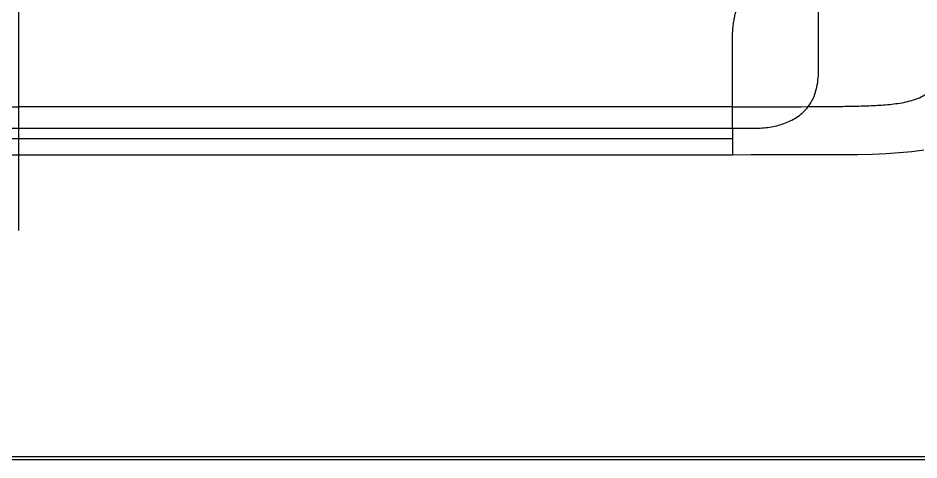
# Model space of a CAD drawing. Header units: millimetres. Extents: x -73584 to -37571, y -61249 to -50748.
# Drawn here: x -53034.3 to -52974.7, y -59275.8 to -59246.5 of the extents above; entities that cross this region are included whole.
import ezdxf

# ---------------------------------------------------------------- set-up
doc = ezdxf.new("R2010")
doc.units = ezdxf.units.MM
doc.header["$LTSCALE"] = 200
doc.linetypes.add('( Center )', pattern=[2, 1.25, -0.25, 0.25, -0.25])
doc.layers.add('DIM', color=3, linetype='Continuous')

# ---------------------------------------------------------------- blocks, each defined once
blk = doc.blocks.new('12586')
at = {"color": 7, "linetype": 'Continuous'}
for p, q in [((-40121.664, -54919.359), (-40121.664, -54926.049)), ((-40068.739, -54923.696), (-40068.739, -54919.29)), ((-40121.664, -54921.403), (-40121.664, -54926.049)), ((-40168.898, -54926.049), (-40121.664, -54926.049)), ((-40074.431, -54926.049), (-40121.664, -54926.049)), ((-40121.664, -54926.049), (-40121.664, -54927.463)), ((-40074.431, -54927.463), (-40074.431, -54926.049)), ((-40168.898, -54927.464), (-40074.431, -54927.465)), ((-40074.431, -54927.463), (-40074.431, -54929.222)), ((-40074.431, -54927.463), (-40072.832, -54927.465)), ((-40168.898, -54928.15), (-40074.431, -54928.15)), ((-40168.898, -54929.222), (-40074.431, -54929.222))]:
    blk.add_line(p, q, dxfattribs=at)
for points in [[(-40074.431, -54929.222), (-40073.198, -54929.219), (-40071.822, -54929.218), (-40070.54, -54929.218), (-40069.343, -54929.218), (-40068.214, -54929.217), (-40067.147, -54929.211), (-40066.137, -54929.199), (-40065.176, -54929.177), (-40064.261, -54929.141), (-40063.39, -54929.087), (-40062.558, -54929.01), (-40061.765, -54928.901)], [(-40121.664, -54919.359), (-40121.664, -54919.463), (-40121.664, -54919.605), (-40121.664, -54919.805), (-40121.664, -54920.06), (-40121.664, -54920.357), (-40121.664, -54920.679), (-40121.664, -54921.03), (-40121.664, -54921.403)], [(-40068.739, -54923.696), (-40068.739, -54923.28), (-40068.739, -54922.865), (-40068.739, -54922.455), (-40068.739, -54922.053), (-40068.739, -54921.663), (-40068.739, -54921.285), (-40068.739, -54920.922), (-40068.739, -54920.576), (-40068.739, -54920.251), (-40068.739, -54919.953), (-40068.74, -54919.694), (-40068.739, -54919.491), (-40068.74, -54919.354), (-40068.739, -54919.294), (-40068.739, -54919.29)]]:
    blk.add_lwpolyline(points, dxfattribs=at)
for points, knots in [([(-40069.422, -54926.043), (-40069.064, -54926.042), (-40068.346, -54926.038), (-40067.267, -54926.027), (-40066.186, -54926.007), (-40065.104, -54925.972), (-40064.026, -54925.905), (-40063.133, -54925.783), (-40062.436, -54925.6), (-40061.93, -54925.407), (-40061.457, -54925.142), (-40061.047, -54924.788), (-40060.707, -54924.369), (-40060.429, -54923.91), (-40060.21, -54923.424), (-40059.986, -54922.752), (-40059.815, -54921.877), (-40059.707, -54920.809), (-40059.647, -54919.731), (-40059.611, -54918.65), (-40059.591, -54917.569), (-40059.58, -54916.488), (-40059.576, -54915.406), (-40059.576, -54914.505), (-40059.578, -54913.785), (-40059.58, -54913.245), (-40059.598, -54912.705), (-40059.663, -54912.17), (-40059.794, -54911.647), (-40060, -54911.147), (-40060.285, -54910.685), (-40060.711, -54910.104), (-40061.261, -54909.389), (-40061.789, -54908.659), (-40062.186, -54908.058), (-40062.564, -54907.445), (-40063.012, -54906.661), (-40063.429, -54905.86), (-40063.74, -54905.209), (-40064.035, -54904.553), (-40064.291, -54903.878), (-40064.443, -54903.267), (-40064.503, -54902.912), (-40064.542, -54902.555), (-40064.558, -54902.106), (-40064.555, -54901.566), (-40064.555, -54901.024), (-40064.556, -54900.663), (-40064.556, -54900.483)], [0, 0, 0, 0, 0.031071, 0.062409, 0.09375, 0.125084, 0.156444, 0.187635, 0.203244, 0.218953, 0.234579, 0.250142, 0.265746, 0.281253, 0.296631, 0.31197, 0.342748, 0.37387, 0.405227, 0.436551, 0.467852, 0.499193, 0.53056, 0.561861, 0.577491, 0.593149, 0.608791, 0.624388, 0.639958, 0.655507, 0.671171, 0.686929, 0.718158, 0.749534, 0.765195, 0.780797, 0.812136, 0.843592, 0.859268, 0.874883, 0.906112, 0.921777, 0.929584, 0.93737, 0.952948, 0.968605, 0.984314, 1, 1, 1, 1]), ([(-40074.431, -54926.049), (-40074.431, -54925.536), (-40074.431, -54924.774), (-40074.431, -54923.78), (-40074.43, -54923.089), (-40074.43, -54922.464), (-40074.431, -54921.907), (-40074.427, -54921.413), (-40074.409, -54920.976), (-40074.37, -54920.588), (-40074.316, -54920.243), (-40074.251, -54919.941), (-40074.181, -54919.681), (-40074.114, -54919.469), (-40074.064, -54919.325), (-40074.032, -54919.239), (-40074.017, -54919.198), (-40074.007, -54919.173), (-40074.002, -54919.161), (-40074.001, -54919.158)], [0, 0, 0, 0, 0.221453, 0.329544, 0.429527, 0.519651, 0.599714, 0.670414, 0.732993, 0.78879, 0.838782, 0.883422, 0.92244, 0.955047, 0.979572, 0.9883, 0.994605, 0.998501, 1, 1, 1, 1]), ([(-40069.422, -54926.043), (-40069.295, -54925.878), (-40069.077, -54925.514), (-40068.864, -54924.918), (-40068.76, -54924.305), (-40068.737, -54923.896), (-40068.739, -54923.696)], [0, 0, 0, 0, 0.251442, 0.507057, 0.759233, 1, 1, 1, 1]), ([(-40074.431, -54926.049), (-40074.014, -54926.049), (-40072.344, -54926.049), (-40070.674, -54926.048), (-40069.422, -54926.043)], [0, 0, 0, 0, 0.249608, 1, 1, 1, 1]), ([(-40072.832, -54927.465), (-40072.504, -54927.466), (-40071.855, -54927.408), (-40071.073, -54927.198), (-40070.494, -54926.941), (-40070.091, -54926.701), (-40069.726, -54926.404), (-40069.519, -54926.168), (-40069.422, -54926.043)], [0, 0, 0, 0, 0.257283, 0.508935, 0.631894, 0.7538, 0.87597, 1, 1, 1, 1])]:
    blk.add_open_spline(points, degree=3, knots=knots, dxfattribs=at)
at = {"layer": 'DIM', "color": 1, "linetype": '( Center )'}
blk.add_line((-40121.647, -54934.237), (-40121.647, -54837.074), dxfattribs=at)
blk = doc.blocks.new('23-D1020-B_EXTRUSION-MAIN-BODY_BASESTAND-0_5m_Absen-PL__363', base_point=(418.75, -61.98))
at = {"color": 7, "linetype": 'Continuous'}
for p, q in [((434.174, -61.98), (873.608, -61.98)), ((434.257, -61.78), (873.608, -61.78))]:
    blk.add_line(p, q, dxfattribs=at)
blk = doc.blocks.new('Top1', base_point=(668.75, -75.52))
blk.add_blockref('23-D1020-B_EXTRUSION-MAIN-BODY_BASESTAND-0_5m_Absen-PL__363', (418.75, -61.98))
blk = doc.blocks.new('*U1115')
at = {"xscale": -1, "rotation": 359.9999999999976}
blk.add_blockref('Top1', (0, -53.713), dxfattribs=at)
at = {"layer": 'DIM', "color": 0}
blk.add_blockref('12586', (40121.647, 54909.248), dxfattribs=at)
blk = doc.blocks.new('*U1116')
at = {"layer": 'DIM', "color": 0, "linetype": 'ByBlock', "lineweight": -2, "transparency": 16777216}
blk.add_blockref('*U1115', (1500, 0), dxfattribs=at)

msp = doc.modelspace()

# ---------------------------------------------------------------- block references
at = {"layer": 'DIM', "color": 0}
msp.add_blockref('*U1116', (-54534.278, -59235.614), dxfattribs=at)

doc.saveas('drawing.dxf')
